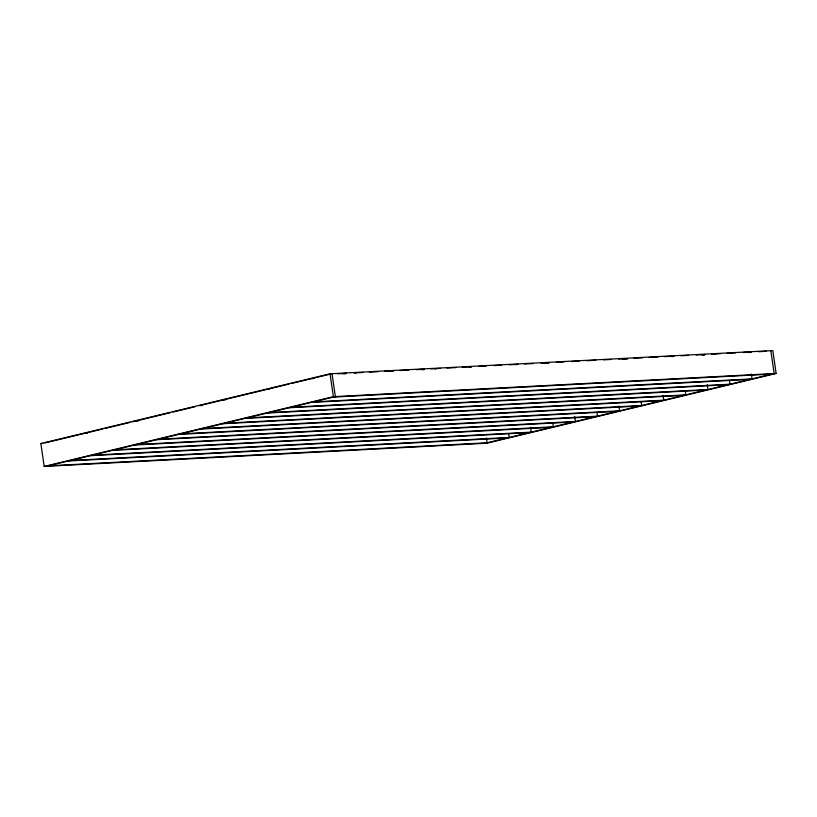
<?xml version="1.0" encoding="UTF-8"?>
<svg xmlns="http://www.w3.org/2000/svg" width="817" height="817" viewBox="0 0 817 817"><rect width="100%" height="100%" fill="white"/><g stroke="black" fill="none" stroke-linecap="round" stroke-linejoin="round"><path stroke-width="1.23" d="M715.559 354.088L714.415 354.027M435.798 368.875L434.685 368.712M516.477 364.729L515.558 364.464M40.85 443.549L330.037 373.798L772.811 350.564L776.15 373.451L486.963 443.202L44.189 466.436L40.85 443.549L42.821 443.437M44.945 442.926L102.819 428.976M105.281 428.374L129.913 422.44M132.374 421.848L170.549 412.636M173.01 412.044L195.171 406.703M200.114 405.508L289.106 384.041M291.577 383.449L329.894 374.206M44.189 466.436L333.377 396.694L776.15 373.451M46.16 466.333L335.358 396.592L332.019 373.696M484.981 443.304L774.179 373.563L770.839 350.667M421.633 369.713L424.289 369.315M701.732 354.966L704.724 354.558M342.68 373.767L346.204 373.349M622.421 359.082L625.934 358.673M543.489 363.146L546.236 362.85M423.257 369.713L424.34 369.59M463.75 367.242L465.363 367.099M703.366 354.987L704.693 354.854M743.848 352.525L745.104 352.413M344.641 373.777L345.55 373.706M385.083 371.316L385.675 371.286M624.699 359.061L627.527 358.908M337.523 373.808L346.428 373.338M354.067 372.94L362.962 372.47M369.325 372.143L378.23 371.674M384.593 371.337L393.488 370.867M399.85 370.54L408.755 370.07M416.384 369.672L424.023 369.264M430.916 368.906L440.557 368.396M446.919 368.069L455.815 367.599M462.177 367.262L471.082 366.802M478.711 366.394L486.34 365.996M493.979 365.597L501.607 365.199M509.236 364.801L518.141 364.331M524.504 363.994L533.409 363.524M541.038 363.126L548.748 362.717M556.306 362.329L563.934 361.921M571.563 361.522L579.192 361.124M586.831 360.726L595.736 360.256M603.365 359.858L610.993 359.46M618.622 359.051L627.527 358.592M633.89 358.255L642.795 357.785M649.158 357.448L658.053 356.988M664.415 356.651L674.188 356.141M680.949 355.783L688.588 355.385M696.217 354.987L705.122 354.517M711.474 354.18L720.38 353.71M726.742 353.383L735.647 352.913M743.276 352.515L751.374 352.086M758.544 351.708L766.172 351.31M469.203 367.211L471.45 367.099M546.706 363.146L548.953 363.024M748.944 352.536L751.18 352.413M311.614 378.618L313.779 378.506M267.445 389.27L269.61 389.158M223.276 399.922L225.451 399.809M333.234 397.103L772.055 374.074M199.522 405.651L202.065 405.518M313.268 401.913L752.089 378.884L751.395 374.063M311.154 402.424L749.975 379.394M291.189 407.244L730.01 384.215L729.489 380.599M289.075 407.754L727.896 384.725M269.11 412.565L707.931 389.535L707.226 384.715M266.985 413.075L705.806 390.046M136.03 421.163L138.206 421.051M247.03 417.895L685.851 394.866L685.32 391.251M244.906 418.406L683.727 395.377M224.941 423.216L663.761 400.187L663.057 395.367M222.827 423.727L661.647 400.698M85.315 433.194L87.48 433.081M202.861 428.547L641.682 405.508L641.151 401.903M200.737 429.058L639.558 406.029M180.782 433.868L619.603 410.839L618.898 406.018M178.657 434.378L617.478 411.349M158.692 439.199L597.513 416.159L596.992 412.554M156.578 439.709L595.399 416.68M136.613 444.519L575.434 421.49L574.729 416.67M134.488 445.03L573.32 422.001M114.533 449.84L553.354 426.811L552.823 423.196M112.409 450.361L551.23 427.322M92.444 455.171L531.264 432.142L530.57 427.322M90.33 455.682L529.15 432.653M70.364 460.492L509.185 437.463L508.664 433.847M68.25 461.013L507.071 437.973M48.285 465.823L487.106 442.794L486.401 437.973M634.727 358.214L635.861 358.265M671.492 356.6L672.565 356.631M391.762 371.275L392.895 371.337M354.997 372.889L356.13 372.95M330.037 373.798L333.377 396.694"/></g></svg>
